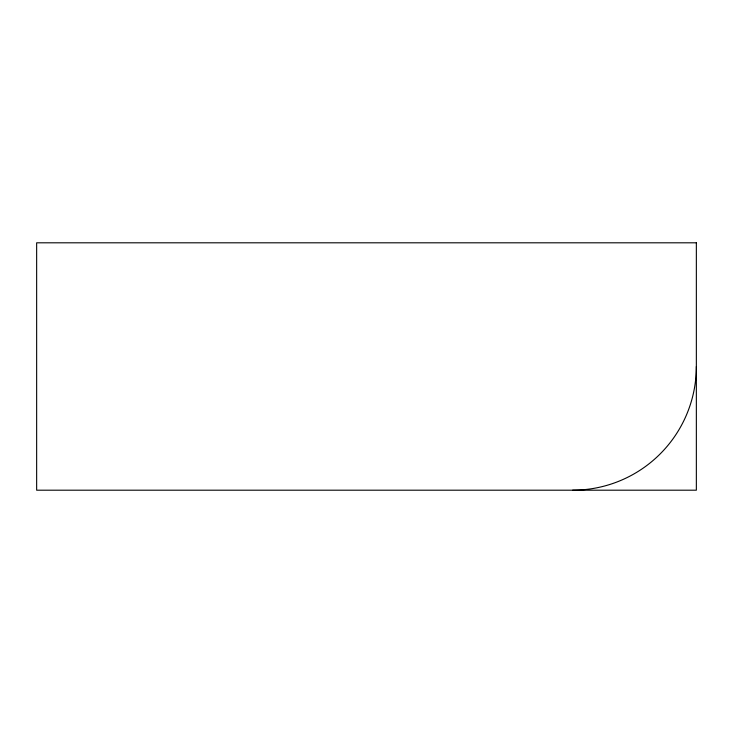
<?xml version="1.0" encoding="UTF-8"?>
<svg xmlns="http://www.w3.org/2000/svg" width="733" height="733" viewBox="0 0 733 733"><rect width="100%" height="100%" fill="white"/><g stroke="black" fill="none" stroke-linecap="round" stroke-linejoin="round"><path stroke-width="1.1" d="M696.35 366.5A123.694 123.694 0 0 1 572.656 490.194M696.35 242.806L36.65 242.806L36.65 490.194L696.35 490.194L696.35 242.806"/></g></svg>
